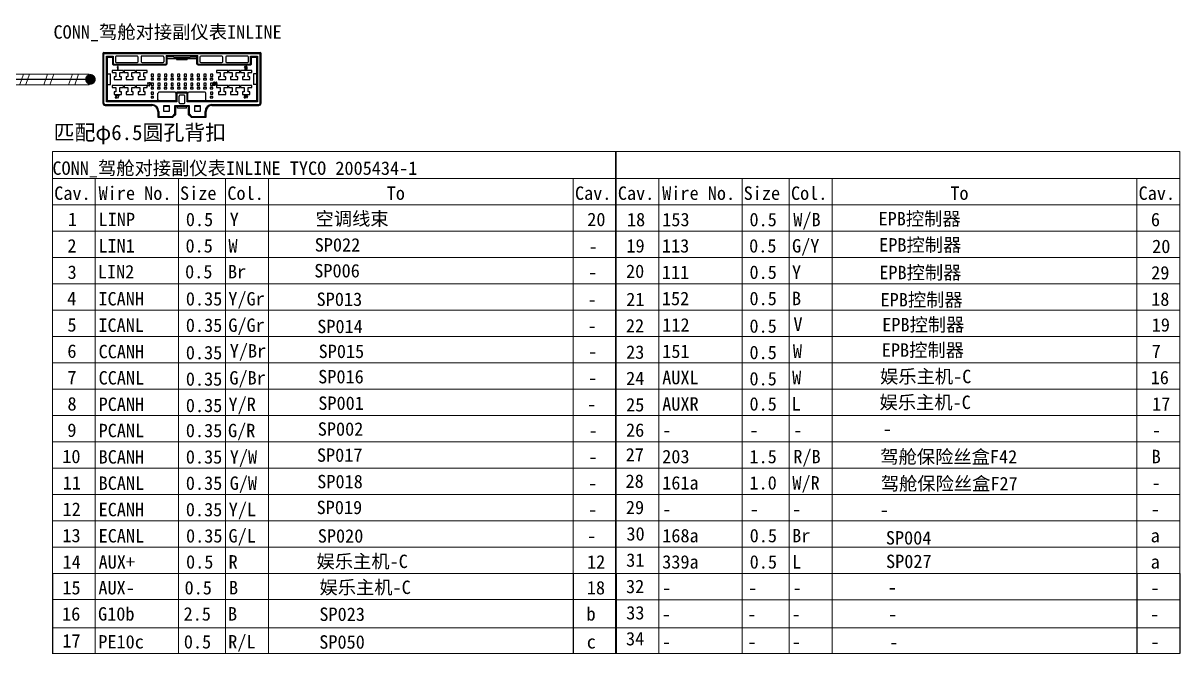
# Model space of a CAD drawing. Header units: millimetres. Extents: x 17 to 3784, y 12 to 1382.
# Drawn here: x 1475.7 to 1585, y 705.4 to 764.9 of the extents above; entities that cross this region are included whole.
import ezdxf

# ---------------------------------------------------------------- set-up
doc = ezdxf.new("R2010")
doc.units = ezdxf.units.MM
doc.styles.add('FangSong_GB2312_Style', font='simfang.ttf')

msp = doc.modelspace()

# ---------------------------------------------------------------- hatches: boundary and pattern name
h = msp.add_hatch(color=0)
edge = h.paths.add_edge_path(flags=0)
edge.add_arc((1482.1, 759.61), 0.507, 180, 540)

# ---------------------------------------------------------------- linework, layer by layer
at = {"color": 7, "linetype": 'Continuous'}
for p, q in [((1483.27, 762.05), (1483.27, 757.38)), ((1483.27, 762.05), (1498.22, 762.05)), ((1483.36, 757.38), (1483.36, 762.13)), ((1498.13, 762.13), (1483.36, 762.13)), ((1483.61, 757.5), (1483.61, 761.79)), ((1483.7, 761.71), (1483.61, 761.79)), ((1483.61, 761.79), (1484.26, 761.79)), ((1483.7, 757.58), (1483.7, 761.71)), ((1483.7, 761.71), (1484.18, 761.71)), ((1484.18, 761.71), (1484.26, 761.79)), ((1484.18, 761.71), (1484.18, 761.06)), ((1484.26, 761.79), (1484.26, 761.06)), ((1484.46, 761.71), (1484.46, 761.28)), ((1486.53, 761.79), (1484.54, 761.79)), ((1486.61, 761.28), (1486.61, 761.71)), ((1486.89, 761.79), (1486.89, 761.28)), ((1488.96, 761.79), (1486.89, 761.79)), ((1489.05, 761.28), (1489.05, 761.71)), ((1489.25, 761.88), (1489.25, 761.06)), ((1489.25, 761.88), (1489.33, 761.79)), ((1489.25, 761.88), (1492.24, 761.88)), ((1489.33, 761.79), (1489.33, 761.06)), ((1489.95, 761.74), (1489.33, 761.74)), ((1489.33, 761.59), (1492.16, 761.59)), ((1490.09, 761.59), (1489.95, 761.74)), ((1491.48, 761.68), (1490.01, 761.68)), ((1490.24, 761.59), (1490.24, 761.48)), ((1490.24, 761.48), (1491.25, 761.48)), ((1491.25, 761.59), (1491.25, 761.48)), ((1491.39, 761.59), (1491.54, 761.74)), ((1491.54, 761.74), (1492.16, 761.74)), ((1492.16, 761.79), (1492.24, 761.88)), ((1492.16, 761.06), (1492.16, 761.79)), ((1492.24, 761.06), (1492.24, 761.88)), ((1492.44, 761.71), (1492.44, 761.28)), ((1494.51, 761.79), (1492.52, 761.79)), ((1494.6, 761.28), (1494.6, 761.71)), ((1494.88, 761.71), (1494.88, 761.28)), ((1496.95, 761.79), (1494.96, 761.79)), ((1497.03, 761.28), (1497.03, 761.71)), ((1497.23, 761.79), (1497.88, 761.79)), ((1497.23, 761.06), (1497.23, 761.79)), ((1497.31, 761.71), (1497.23, 761.79)), ((1497.31, 761.71), (1497.79, 761.71)), ((1497.31, 761.06), (1497.31, 761.71)), ((1497.79, 761.71), (1497.88, 761.79)), ((1497.79, 761.71), (1497.79, 757.58)), ((1497.88, 761.79), (1497.88, 757.5)), ((1498.13, 757.38), (1498.13, 762.13)), ((1498.22, 757.38), (1498.22, 762.05)), ((1484.16, 760.44), (1484.16, 760.27)), ((1485.21, 760.44), (1484.16, 760.44)), ((1484.26, 760.97), (1484.18, 761.06)), ((1484.22, 761.02), (1484.26, 761.06)), ((1484.26, 761.06), (1489.25, 761.06)), ((1484.26, 760.97), (1489.25, 760.97)), ((1484.54, 761.2), (1486.53, 761.2)), ((1484.67, 760.83), (1484.64, 760.79)), ((1484.64, 760.79), (1484.64, 760.74)), ((1484.64, 760.74), (1484.67, 760.78)), ((1484.71, 760.83), (1484.67, 760.83)), ((1484.67, 760.78), (1484.67, 760.55)), ((1484.67, 760.55), (1484.71, 760.55)), ((1484.71, 760.55), (1484.71, 760.83)), ((1485.21, 760.27), (1485.21, 760.44)), ((1485.29, 760.44), (1485.29, 760.27)), ((1486.34, 760.44), (1485.29, 760.44)), ((1486.34, 760.27), (1486.34, 760.44)), ((1486.42, 760.44), (1486.42, 760.27)), ((1487.47, 760.44), (1486.42, 760.44)), ((1486.98, 761.2), (1488.96, 761.2)), ((1487.47, 760.27), (1487.47, 760.44)), ((1489.25, 760.97), (1489.33, 761.06)), ((1489.29, 761.02), (1489.25, 761.06)), ((1492.24, 760.97), (1492.16, 761.06)), ((1492.2, 761.02), (1492.24, 761.06)), ((1492.24, 761.06), (1497.23, 761.06)), ((1492.24, 760.97), (1497.23, 760.97)), ((1492.52, 761.2), (1494.51, 761.2)), ((1495.07, 760.44), (1494.02, 760.44)), ((1494.02, 760.44), (1494.02, 760.27)), ((1494.96, 761.2), (1496.95, 761.2)), ((1495.07, 760.27), (1495.07, 760.44)), ((1496.2, 760.44), (1495.15, 760.44)), ((1495.15, 760.44), (1495.15, 760.27)), ((1496.2, 760.27), (1496.2, 760.44)), ((1497.33, 760.44), (1496.28, 760.44)), ((1496.28, 760.44), (1496.28, 760.27)), ((1496.67, 760.83), (1496.65, 760.79)), ((1496.65, 760.79), (1496.65, 760.74)), ((1496.65, 760.74), (1496.67, 760.78)), ((1496.7, 760.83), (1496.67, 760.83)), ((1496.67, 760.78), (1496.67, 760.55)), ((1496.67, 760.55), (1496.7, 760.55)), ((1496.7, 760.55), (1496.7, 760.83)), ((1496.75, 760.78), (1496.74, 760.75)), ((1496.74, 760.75), (1496.74, 760.71)), ((1496.74, 760.71), (1496.74, 760.67)), ((1496.74, 760.67), (1496.74, 760.63)), ((1496.74, 760.63), (1496.75, 760.6)), ((1496.77, 760.81), (1496.75, 760.78)), ((1496.75, 760.6), (1496.77, 760.57)), ((1496.76, 760.71), (1496.77, 760.75)), ((1496.79, 760.72), (1496.76, 760.7)), ((1496.76, 760.7), (1496.76, 760.71)), ((1496.79, 760.83), (1496.77, 760.81)), ((1496.77, 760.77), (1496.78, 760.78)), ((1496.77, 760.75), (1496.77, 760.77)), ((1496.77, 760.67), (1496.78, 760.68)), ((1496.77, 760.65), (1496.77, 760.67)), ((1496.77, 760.63), (1496.77, 760.65)), ((1496.77, 760.62), (1496.77, 760.63)), ((1496.78, 760.6), (1496.77, 760.62)), ((1496.77, 760.57), (1496.79, 760.56)), ((1496.78, 760.78), (1496.8, 760.8)), ((1496.78, 760.68), (1496.8, 760.69)), ((1496.8, 760.59), (1496.78, 760.6)), ((1496.81, 760.83), (1496.79, 760.83)), ((1496.81, 760.73), (1496.79, 760.72)), ((1496.79, 760.56), (1496.81, 760.55)), ((1496.8, 760.8), (1496.81, 760.8)), ((1496.8, 760.69), (1496.81, 760.7)), ((1496.81, 760.58), (1496.8, 760.59)), ((1496.83, 760.83), (1496.81, 760.83)), ((1496.81, 760.8), (1496.84, 760.8)), ((1496.84, 760.73), (1496.81, 760.73)), ((1496.81, 760.7), (1496.84, 760.7)), ((1496.84, 760.58), (1496.81, 760.58)), ((1496.81, 760.55), (1496.84, 760.55)), ((1496.86, 760.83), (1496.83, 760.83)), ((1496.84, 760.8), (1496.85, 760.8)), ((1496.86, 760.72), (1496.84, 760.73)), ((1496.84, 760.7), (1496.86, 760.69)), ((1496.86, 760.59), (1496.84, 760.58)), ((1496.84, 760.55), (1496.86, 760.56)), ((1496.85, 760.8), (1496.87, 760.78)), ((1496.88, 760.81), (1496.86, 760.83)), ((1496.89, 760.71), (1496.86, 760.72)), ((1496.86, 760.69), (1496.87, 760.68)), ((1496.87, 760.6), (1496.86, 760.59)), ((1496.86, 760.56), (1496.89, 760.57)), ((1496.87, 760.78), (1496.88, 760.77)), ((1496.87, 760.68), (1496.88, 760.67)), ((1496.88, 760.62), (1496.87, 760.6)), ((1496.89, 760.78), (1496.88, 760.81)), ((1496.88, 760.77), (1496.9, 760.77)), ((1496.88, 760.67), (1496.89, 760.65)), ((1496.89, 760.63), (1496.88, 760.62)), ((1496.9, 760.77), (1496.89, 760.78)), ((1496.9, 760.69), (1496.89, 760.71)), ((1496.89, 760.65), (1496.89, 760.63)), ((1496.89, 760.57), (1496.9, 760.6)), ((1496.91, 760.66), (1496.9, 760.69)), ((1496.9, 760.6), (1496.91, 760.63)), ((1496.91, 760.63), (1496.91, 760.66)), ((1497.23, 760.97), (1497.31, 761.06)), ((1497.27, 761.02), (1497.23, 761.06)), ((1497.33, 760.27), (1497.33, 760.44)), ((1483.7, 760.13), (1483.98, 760.13)), ((1483.98, 759.14), (1483.98, 760.13)), ((1484.16, 760.27), (1484.49, 760.27)), ((1484.35, 759.85), (1484.35, 759.61)), ((1484.49, 759.85), (1484.35, 759.85)), ((1484.35, 759.61), (1485.02, 759.61)), ((1484.49, 760.27), (1484.49, 759.85)), ((1484.88, 759.85), (1484.88, 760.27)), ((1484.88, 760.27), (1485.21, 760.27)), ((1485.02, 759.85), (1484.88, 759.85)), ((1485.02, 759.61), (1485.02, 759.85)), ((1485.29, 760.27), (1485.62, 760.27)), ((1485.48, 759.85), (1485.48, 759.61)), ((1485.62, 759.85), (1485.48, 759.85)), ((1485.48, 759.61), (1486.15, 759.61)), ((1485.62, 760.27), (1485.62, 759.85)), ((1486.01, 759.85), (1486.01, 760.27)), ((1486.01, 760.27), (1486.34, 760.27)), ((1486.15, 759.85), (1486.01, 759.85)), ((1486.15, 759.61), (1486.15, 759.85)), ((1486.42, 760.27), (1486.75, 760.27)), ((1486.61, 759.85), (1486.61, 759.61)), ((1486.75, 759.85), (1486.61, 759.85)), ((1486.61, 759.61), (1487.28, 759.61)), ((1486.75, 760.27), (1486.75, 759.85)), ((1487.14, 759.85), (1487.14, 760.27)), ((1487.14, 760.27), (1487.47, 760.27)), ((1487.28, 759.85), (1487.14, 759.85)), ((1487.28, 759.61), (1487.28, 759.85)), ((1487.53, 759.3), (1487.5, 759.25)), ((1487.5, 759.25), (1487.5, 759.21)), ((1487.5, 759.21), (1487.53, 759.25)), ((1487.56, 759.3), (1487.53, 759.3)), ((1487.53, 759.25), (1487.53, 759.01)), ((1487.56, 759.01), (1487.56, 759.3)), ((1487.6, 759.3), (1487.6, 759.27)), ((1487.77, 759.3), (1487.6, 759.3)), ((1487.6, 759.27), (1487.74, 759.27)), ((1487.74, 759.27), (1487.65, 759.01)), ((1487.67, 759.01), (1487.77, 759.27)), ((1487.77, 759.27), (1487.77, 759.3)), ((1487.82, 759.7), (1487.82, 759.57)), ((1488.07, 759.7), (1487.82, 759.7)), ((1487.82, 759.57), (1488.07, 759.57)), ((1487.84, 760.1), (1487.84, 759.89)), ((1488.05, 760.1), (1487.84, 760.1)), ((1487.84, 759.89), (1488.05, 759.89)), ((1487.84, 759.26), (1487.84, 759.04)), ((1488.05, 759.26), (1487.84, 759.26)), ((1488.05, 759.89), (1488.05, 760.1)), ((1488.05, 759.04), (1488.05, 759.26)), ((1488.07, 759.57), (1488.07, 759.7)), ((1488.44, 759.7), (1488.44, 759.57)), ((1488.7, 759.7), (1488.44, 759.7)), ((1488.44, 759.57), (1488.7, 759.57)), ((1488.46, 760.1), (1488.46, 759.89)), ((1488.67, 760.1), (1488.46, 760.1)), ((1488.46, 759.89), (1488.67, 759.89)), ((1488.46, 759.26), (1488.46, 759.04)), ((1488.67, 759.26), (1488.46, 759.26)), ((1488.67, 759.89), (1488.67, 760.1)), ((1488.67, 759.04), (1488.67, 759.26)), ((1488.7, 759.57), (1488.7, 759.7)), ((1489.06, 759.7), (1489.06, 759.57)), ((1489.32, 759.7), (1489.06, 759.7)), ((1489.06, 759.57), (1489.32, 759.57)), ((1489.08, 760.1), (1489.08, 759.89)), ((1489.3, 760.1), (1489.08, 760.1)), ((1489.08, 759.89), (1489.3, 759.89)), ((1489.08, 759.26), (1489.08, 759.04)), ((1489.3, 759.26), (1489.08, 759.26)), ((1489.3, 759.89), (1489.3, 760.1)), ((1489.3, 759.04), (1489.3, 759.26)), ((1489.32, 759.57), (1489.32, 759.7)), ((1489.68, 759.7), (1489.68, 759.57)), ((1489.94, 759.7), (1489.68, 759.7)), ((1489.68, 759.57), (1489.94, 759.57)), ((1489.71, 760.1), (1489.71, 759.89)), ((1489.92, 760.1), (1489.71, 760.1)), ((1489.71, 759.89), (1489.92, 759.89)), ((1489.71, 759.26), (1489.71, 759.04)), ((1489.92, 759.26), (1489.71, 759.26)), ((1489.92, 759.89), (1489.92, 760.1)), ((1489.92, 759.04), (1489.92, 759.26)), ((1489.94, 759.57), (1489.94, 759.7)), ((1490.31, 759.7), (1490.31, 759.57)), ((1490.56, 759.7), (1490.31, 759.7)), ((1490.31, 759.57), (1490.56, 759.57)), ((1490.33, 760.1), (1490.33, 759.89)), ((1490.54, 760.1), (1490.33, 760.1)), ((1490.33, 759.89), (1490.54, 759.89)), ((1490.33, 759.26), (1490.33, 759.04)), ((1490.54, 759.26), (1490.33, 759.26)), ((1490.54, 759.89), (1490.54, 760.1)), ((1490.54, 759.04), (1490.54, 759.26)), ((1490.56, 759.57), (1490.56, 759.7)), ((1490.93, 759.7), (1490.93, 759.57)), ((1491.18, 759.7), (1490.93, 759.7)), ((1490.93, 759.57), (1491.18, 759.57)), ((1490.95, 760.1), (1490.95, 759.89)), ((1491.16, 760.1), (1490.95, 760.1)), ((1490.95, 759.89), (1491.16, 759.89)), ((1490.95, 759.26), (1490.95, 759.04)), ((1491.16, 759.26), (1490.95, 759.26)), ((1491.16, 759.89), (1491.16, 760.1)), ((1491.16, 759.04), (1491.16, 759.26)), ((1491.18, 759.57), (1491.18, 759.7)), ((1491.55, 759.7), (1491.55, 759.57)), ((1491.8, 759.7), (1491.55, 759.7)), ((1491.55, 759.57), (1491.8, 759.57)), ((1491.57, 760.1), (1491.57, 759.89)), ((1491.78, 760.1), (1491.57, 760.1)), ((1491.57, 759.89), (1491.78, 759.89)), ((1491.78, 759.26), (1491.57, 759.26)), ((1491.57, 759.26), (1491.57, 759.04)), ((1491.78, 759.89), (1491.78, 760.1)), ((1491.78, 759.04), (1491.78, 759.26)), ((1491.8, 759.57), (1491.8, 759.7)), ((1492.43, 759.7), (1492.17, 759.7)), ((1492.17, 759.7), (1492.17, 759.57)), ((1492.17, 759.57), (1492.43, 759.57)), ((1492.4, 760.1), (1492.19, 760.1)), ((1492.19, 760.1), (1492.19, 759.89)), ((1492.19, 759.89), (1492.4, 759.89)), ((1492.4, 759.26), (1492.19, 759.26)), ((1492.19, 759.26), (1492.19, 759.04)), ((1492.4, 759.89), (1492.4, 760.1)), ((1492.4, 759.04), (1492.4, 759.26)), ((1492.43, 759.57), (1492.43, 759.7)), ((1493.05, 759.7), (1492.79, 759.7)), ((1492.79, 759.7), (1492.79, 759.57)), ((1492.79, 759.57), (1493.05, 759.57)), ((1493.03, 760.1), (1492.81, 760.1)), ((1492.81, 760.1), (1492.81, 759.89)), ((1492.81, 759.89), (1493.03, 759.89)), ((1493.03, 759.26), (1492.81, 759.26)), ((1492.81, 759.26), (1492.81, 759.04)), ((1493.03, 759.89), (1493.03, 760.1)), ((1493.03, 759.04), (1493.03, 759.26)), ((1493.05, 759.57), (1493.05, 759.7)), ((1493.67, 759.7), (1493.41, 759.7)), ((1493.41, 759.7), (1493.41, 759.57)), ((1493.41, 759.57), (1493.67, 759.57)), ((1493.65, 760.1), (1493.44, 760.1)), ((1493.44, 760.1), (1493.44, 759.89)), ((1493.44, 759.89), (1493.65, 759.89)), ((1493.65, 759.26), (1493.44, 759.26)), ((1493.44, 759.26), (1493.44, 759.04)), ((1493.65, 759.89), (1493.65, 760.1)), ((1493.65, 759.04), (1493.65, 759.26)), ((1493.67, 759.57), (1493.67, 759.7)), ((1493.72, 759.33), (1493.7, 759.3)), ((1493.7, 759.3), (1493.7, 759.28)), ((1493.7, 759.28), (1493.72, 759.28)), ((1493.74, 759.34), (1493.72, 759.33)), ((1493.72, 759.28), (1493.73, 759.3)), ((1493.73, 759.3), (1493.74, 759.31)), ((1493.77, 759.34), (1493.74, 759.34)), ((1493.74, 759.31), (1493.77, 759.31)), ((1493.79, 759.34), (1493.77, 759.34)), ((1493.77, 759.31), (1493.79, 759.31)), ((1493.82, 759.34), (1493.79, 759.34)), ((1493.79, 759.31), (1493.81, 759.31)), ((1493.81, 759.31), (1493.82, 759.3)), ((1493.84, 759.33), (1493.82, 759.34)), ((1493.82, 759.3), (1493.83, 759.28)), ((1493.83, 759.27), (1493.82, 759.24)), ((1493.83, 759.28), (1493.83, 759.27)), ((1493.86, 759.3), (1493.84, 759.33)), ((1493.86, 759.28), (1493.86, 759.3)), ((1493.86, 759.27), (1493.86, 759.28)), ((1493.86, 759.24), (1493.86, 759.27)), ((1493.91, 759.3), (1493.9, 759.27)), ((1493.9, 759.27), (1493.9, 759.22)), ((1493.93, 759.32), (1493.91, 759.3)), ((1493.92, 759.22), (1493.93, 759.26)), ((1493.95, 759.34), (1493.93, 759.32)), ((1493.93, 759.28), (1493.94, 759.3)), ((1493.93, 759.26), (1493.93, 759.28)), ((1493.94, 759.3), (1493.96, 759.31)), ((1493.97, 759.34), (1493.95, 759.34)), ((1493.96, 759.31), (1493.97, 759.31)), ((1493.99, 759.34), (1493.97, 759.34)), ((1493.97, 759.31), (1494, 759.31)), ((1494.02, 759.34), (1493.99, 759.34)), ((1494, 759.31), (1494.01, 759.31)), ((1494.01, 759.31), (1494.03, 759.3)), ((1494.02, 760.27), (1494.35, 760.27)), ((1494.04, 759.32), (1494.02, 759.34)), ((1494.03, 759.3), (1494.04, 759.28)), ((1494.05, 759.3), (1494.04, 759.32)), ((1494.04, 759.28), (1494.06, 759.28)), ((1494.06, 759.28), (1494.05, 759.3)), ((1494.35, 759.85), (1494.21, 759.85)), ((1494.21, 759.85), (1494.21, 759.61)), ((1494.21, 759.61), (1494.88, 759.61)), ((1494.35, 760.27), (1494.35, 759.85)), ((1494.74, 760.27), (1495.07, 760.27)), ((1494.74, 759.85), (1494.74, 760.27)), ((1494.88, 759.85), (1494.74, 759.85)), ((1494.88, 759.61), (1494.88, 759.85)), ((1495.15, 760.27), (1495.48, 760.27)), ((1495.48, 759.85), (1495.34, 759.85)), ((1495.34, 759.85), (1495.34, 759.61)), ((1495.34, 759.61), (1496.01, 759.61)), ((1495.48, 760.27), (1495.48, 759.85)), ((1495.87, 760.27), (1496.2, 760.27)), ((1495.87, 759.85), (1495.87, 760.27)), ((1496.01, 759.85), (1495.87, 759.85)), ((1496.01, 759.61), (1496.01, 759.85)), ((1496.28, 760.27), (1496.61, 760.27)), ((1496.61, 759.85), (1496.47, 759.85)), ((1496.47, 759.85), (1496.47, 759.61)), ((1496.47, 759.61), (1497.14, 759.61)), ((1496.61, 760.27), (1496.61, 759.85)), ((1497, 760.27), (1497.33, 760.27)), ((1497, 759.85), (1497, 760.27)), ((1497.14, 759.85), (1497, 759.85)), ((1497.14, 759.61), (1497.14, 759.85)), ((1497.79, 760.13), (1497.51, 760.13)), ((1497.51, 760.13), (1497.51, 759.14)), ((1483.7, 759.14), (1483.98, 759.14)), ((1484.16, 759.02), (1484.16, 758.85)), ((1485.21, 759.02), (1484.16, 759.02)), ((1484.16, 758.85), (1484.49, 758.85)), ((1484.35, 758.44), (1484.35, 758.19)), ((1484.49, 758.44), (1484.35, 758.44)), ((1484.35, 758.19), (1485.02, 758.19)), ((1484.49, 758.85), (1484.49, 758.44)), ((1484.88, 758.44), (1484.88, 758.85)), ((1484.88, 758.85), (1485.21, 758.85)), ((1485.02, 758.44), (1484.88, 758.44)), ((1485.02, 758.19), (1485.02, 758.44)), ((1485.21, 758.85), (1485.21, 759.02)), ((1485.29, 759.02), (1485.29, 758.85)), ((1486.34, 759.02), (1485.29, 759.02)), ((1485.29, 758.85), (1485.62, 758.85)), ((1485.48, 758.44), (1485.48, 758.19)), ((1485.62, 758.44), (1485.48, 758.44)), ((1485.48, 758.19), (1486.15, 758.19)), ((1485.62, 758.85), (1485.62, 758.44)), ((1486.01, 758.44), (1486.01, 758.85)), ((1486.01, 758.85), (1486.34, 758.85)), ((1486.15, 758.44), (1486.01, 758.44)), ((1486.15, 758.19), (1486.15, 758.44)), ((1486.34, 758.85), (1486.34, 759.02)), ((1486.42, 759.02), (1486.42, 758.85)), ((1487.47, 759.02), (1486.42, 759.02)), ((1486.42, 758.85), (1486.75, 758.85)), ((1486.61, 758.44), (1486.61, 758.19)), ((1486.75, 758.44), (1486.61, 758.44)), ((1486.61, 758.19), (1487.28, 758.19)), ((1486.75, 758.85), (1486.75, 758.44)), ((1487.14, 758.44), (1487.14, 758.85)), ((1487.14, 758.85), (1487.47, 758.85)), ((1487.28, 758.44), (1487.14, 758.44)), ((1487.28, 758.19), (1487.28, 758.44)), ((1487.47, 758.85), (1487.47, 759.02)), ((1487.53, 759.01), (1487.56, 759.01)), ((1487.65, 759.01), (1487.67, 759.01)), ((1487.82, 758.85), (1487.82, 758.73)), ((1488.07, 758.85), (1487.82, 758.85)), ((1487.82, 758.73), (1488.07, 758.73)), ((1487.84, 759.04), (1488.05, 759.04)), ((1487.84, 758.41), (1487.84, 758.2)), ((1488.05, 758.41), (1487.84, 758.41)), ((1487.84, 758.2), (1488.05, 758.2)), ((1488.05, 758.2), (1488.05, 758.41)), ((1488.07, 758.73), (1488.07, 758.85)), ((1488.44, 758.85), (1488.44, 758.73)), ((1488.7, 758.85), (1488.44, 758.85)), ((1488.44, 758.73), (1488.7, 758.73)), ((1488.46, 759.04), (1488.67, 759.04)), ((1488.48, 757.67), (1488.48, 758.32)), ((1490.09, 758.4), (1488.57, 758.4)), ((1488.7, 758.73), (1488.7, 758.85)), ((1489.06, 758.85), (1489.06, 758.73)), ((1489.32, 758.85), (1489.06, 758.85)), ((1489.06, 758.73), (1489.32, 758.73)), ((1489.08, 759.04), (1489.3, 759.04)), ((1489.32, 758.73), (1489.32, 758.85)), ((1489.68, 758.85), (1489.68, 758.73)), ((1489.94, 758.85), (1489.68, 758.85)), ((1489.68, 758.73), (1489.94, 758.73)), ((1489.71, 759.04), (1489.92, 759.04)), ((1489.94, 758.73), (1489.94, 758.85)), ((1490.18, 758.32), (1490.26, 758.4)), ((1490.18, 758.32), (1490.18, 757.58)), ((1490.22, 758.36), (1490.26, 758.32)), ((1491.22, 758.4), (1490.26, 758.4)), ((1490.26, 758.32), (1490.26, 757.5)), ((1491.22, 758.32), (1490.26, 758.32)), ((1490.31, 758.85), (1490.31, 758.73)), ((1490.56, 758.85), (1490.31, 758.85)), ((1490.31, 758.73), (1490.56, 758.73)), ((1490.33, 759.04), (1490.54, 759.04)), ((1490.56, 758.73), (1490.56, 758.85)), ((1491.18, 758.85), (1490.93, 758.85)), ((1490.93, 758.85), (1490.93, 758.73)), ((1490.93, 758.73), (1491.18, 758.73)), ((1490.95, 759.04), (1491.16, 759.04)), ((1491.18, 758.73), (1491.18, 758.85)), ((1491.31, 758.32), (1491.22, 758.4)), ((1491.27, 758.36), (1491.22, 758.32)), ((1491.22, 757.5), (1491.22, 758.32)), ((1491.31, 757.58), (1491.31, 758.32)), ((1492.92, 758.4), (1491.39, 758.4)), ((1491.8, 758.85), (1491.55, 758.85)), ((1491.55, 758.85), (1491.55, 758.73)), ((1491.55, 758.73), (1491.8, 758.73)), ((1491.57, 759.04), (1491.78, 759.04)), ((1491.8, 758.73), (1491.8, 758.85)), ((1492.43, 758.85), (1492.17, 758.85)), ((1492.17, 758.85), (1492.17, 758.73)), ((1492.17, 758.73), (1492.43, 758.73)), ((1492.19, 759.04), (1492.4, 759.04)), ((1492.43, 758.73), (1492.43, 758.85)), ((1493.05, 758.85), (1492.79, 758.85)), ((1492.79, 758.85), (1492.79, 758.73)), ((1492.79, 758.73), (1493.05, 758.73)), ((1492.81, 759.04), (1493.03, 759.04)), ((1493, 757.67), (1493, 758.32)), ((1493.05, 758.73), (1493.05, 758.85)), ((1493.67, 758.85), (1493.41, 758.85)), ((1493.41, 758.85), (1493.41, 758.73)), ((1493.41, 758.73), (1493.67, 758.73)), ((1493.44, 759.04), (1493.65, 759.04)), ((1493.65, 758.41), (1493.44, 758.41)), ((1493.44, 758.41), (1493.44, 758.2)), ((1493.44, 758.2), (1493.65, 758.2)), ((1493.65, 758.2), (1493.65, 758.41)), ((1493.67, 758.73), (1493.67, 758.85)), ((1493.82, 759.24), (1493.69, 759.09)), ((1493.69, 759.09), (1493.69, 759.06)), ((1493.69, 759.06), (1493.86, 759.06)), ((1493.73, 759.09), (1493.85, 759.22)), ((1493.86, 759.09), (1493.73, 759.09)), ((1493.85, 759.22), (1493.86, 759.24)), ((1493.86, 759.06), (1493.86, 759.09)), ((1493.9, 759.22), (1493.9, 759.18)), ((1493.9, 759.18), (1493.9, 759.14)), ((1493.9, 759.14), (1493.91, 759.11)), ((1493.91, 759.11), (1493.93, 759.08)), ((1493.95, 759.24), (1493.92, 759.21)), ((1493.92, 759.21), (1493.92, 759.22)), ((1493.93, 759.18), (1493.94, 759.19)), ((1493.93, 759.16), (1493.93, 759.18)), ((1493.93, 759.14), (1493.93, 759.16)), ((1493.93, 759.13), (1493.93, 759.14)), ((1493.94, 759.11), (1493.93, 759.13)), ((1493.93, 759.08), (1493.95, 759.07)), ((1493.94, 759.19), (1493.96, 759.2)), ((1493.96, 759.1), (1493.94, 759.11)), ((1493.97, 759.24), (1493.95, 759.24)), ((1493.95, 759.07), (1493.97, 759.06)), ((1493.96, 759.2), (1493.97, 759.21)), ((1493.97, 759.09), (1493.96, 759.1)), ((1494, 759.24), (1493.97, 759.24)), ((1493.97, 759.21), (1494, 759.21)), ((1494, 759.09), (1493.97, 759.09)), ((1493.97, 759.06), (1494, 759.06)), ((1494.02, 759.24), (1494, 759.24)), ((1494, 759.21), (1494.02, 759.2)), ((1494.02, 759.1), (1494, 759.09)), ((1494, 759.06), (1494.02, 759.07)), ((1494.05, 759.22), (1494.02, 759.24)), ((1494.02, 759.2), (1494.03, 759.19)), ((1494.03, 759.11), (1494.02, 759.1)), ((1494.02, 759.07), (1494.05, 759.08)), ((1495.07, 759.02), (1494.02, 759.02)), ((1494.02, 759.02), (1494.02, 758.85)), ((1494.02, 758.85), (1494.35, 758.85)), ((1494.03, 759.19), (1494.04, 759.18)), ((1494.04, 759.13), (1494.03, 759.11)), ((1494.04, 759.18), (1494.05, 759.16)), ((1494.05, 759.14), (1494.04, 759.13)), ((1494.06, 759.2), (1494.05, 759.22)), ((1494.05, 759.16), (1494.05, 759.14)), ((1494.05, 759.08), (1494.06, 759.11)), ((1494.07, 759.17), (1494.06, 759.2)), ((1494.06, 759.11), (1494.07, 759.14)), ((1494.07, 759.14), (1494.07, 759.17)), ((1494.35, 758.44), (1494.21, 758.44)), ((1494.21, 758.44), (1494.21, 758.19)), ((1494.21, 758.19), (1494.88, 758.19)), ((1494.35, 758.85), (1494.35, 758.44)), ((1494.74, 758.85), (1495.07, 758.85)), ((1494.74, 758.44), (1494.74, 758.85)), ((1494.88, 758.44), (1494.74, 758.44)), ((1494.88, 758.19), (1494.88, 758.44)), ((1495.07, 758.85), (1495.07, 759.02)), ((1496.2, 759.02), (1495.15, 759.02)), ((1495.15, 759.02), (1495.15, 758.85)), ((1495.15, 758.85), (1495.48, 758.85)), ((1495.48, 758.44), (1495.34, 758.44)), ((1495.34, 758.44), (1495.34, 758.19)), ((1495.34, 758.19), (1496.01, 758.19)), ((1495.48, 758.85), (1495.48, 758.44)), ((1495.87, 758.85), (1496.2, 758.85)), ((1495.87, 758.44), (1495.87, 758.85)), ((1496.01, 758.44), (1495.87, 758.44)), ((1496.01, 758.19), (1496.01, 758.44)), ((1496.2, 758.85), (1496.2, 759.02)), ((1497.33, 759.02), (1496.28, 759.02)), ((1496.28, 759.02), (1496.28, 758.85)), ((1496.28, 758.85), (1496.61, 758.85)), ((1496.61, 758.44), (1496.47, 758.44)), ((1496.47, 758.44), (1496.47, 758.19)), ((1496.47, 758.19), (1497.14, 758.19)), ((1496.61, 758.85), (1496.61, 758.44)), ((1497, 758.85), (1497.33, 758.85)), ((1497, 758.44), (1497, 758.85)), ((1497.14, 758.44), (1497, 758.44)), ((1497.14, 758.19), (1497.14, 758.44)), ((1497.33, 758.85), (1497.33, 759.02)), ((1497.79, 759.14), (1497.51, 759.14)), ((1483.36, 757.38), (1483.27, 757.38)), ((1483.5, 757.24), (1483.5, 757.16)), ((1483.5, 757.24), (1487.91, 757.24)), ((1483.5, 757.16), (1487.91, 757.16)), ((1483.7, 757.58), (1483.61, 757.5)), ((1490.26, 757.5), (1483.61, 757.5)), ((1490.18, 757.58), (1483.7, 757.58)), ((1484.46, 758.11), (1484.45, 758.08)), ((1484.45, 758.08), (1484.48, 758.08)), ((1484.58, 758.05), (1484.45, 757.9)), ((1484.45, 757.9), (1484.45, 757.87)), ((1484.45, 757.87), (1484.62, 757.87)), ((1484.48, 758.13), (1484.46, 758.11)), ((1484.49, 758.14), (1484.48, 758.13)), ((1484.48, 758.1), (1484.5, 758.11)), ((1484.48, 758.08), (1484.48, 758.1)), ((1484.48, 757.9), (1484.6, 758.03)), ((1484.62, 757.9), (1484.48, 757.9)), ((1484.53, 758.15), (1484.49, 758.14)), ((1484.5, 758.11), (1484.52, 758.12)), ((1484.52, 758.12), (1484.54, 758.12)), ((1484.55, 758.15), (1484.53, 758.15)), ((1484.54, 758.12), (1484.56, 758.11)), ((1484.57, 758.14), (1484.55, 758.15)), ((1484.56, 758.11), (1484.58, 758.1)), ((1484.59, 758.13), (1484.57, 758.14)), ((1484.58, 758.1), (1484.59, 758.08)), ((1484.59, 758.07), (1484.58, 758.05)), ((1484.61, 758.11), (1484.59, 758.13)), ((1484.59, 758.08), (1484.59, 758.07)), ((1484.6, 758.03), (1484.61, 758.05)), ((1484.62, 758.08), (1484.61, 758.11)), ((1484.61, 758.05), (1484.62, 758.07)), ((1484.62, 758.07), (1484.62, 758.08)), ((1484.62, 757.87), (1484.62, 757.9)), ((1484.65, 758.15), (1484.65, 758.12)), ((1484.82, 758.15), (1484.65, 758.15)), ((1484.65, 758.12), (1484.8, 758.12)), ((1484.8, 758.12), (1484.7, 757.87)), ((1484.7, 757.87), (1484.73, 757.87)), ((1484.73, 757.87), (1484.82, 758.12)), ((1484.82, 758.12), (1484.82, 758.15)), ((1487.82, 758.01), (1487.82, 757.88)), ((1488.07, 758.01), (1487.82, 758.01)), ((1487.82, 757.88), (1488.07, 757.88)), ((1487.91, 757.24), (1487.91, 757.16)), ((1488.07, 757.88), (1488.07, 758.01)), ((1489.04, 756.59), (1489.04, 757.16)), ((1489.04, 757.16), (1489.54, 757.16)), ((1489.54, 757.16), (1489.54, 756.59)), ((1490.08, 757.16), (1491.41, 757.16)), ((1490.08, 756.35), (1490.08, 757.16)), ((1490.17, 756.31), (1490.17, 757.16)), ((1490.18, 757.58), (1490.26, 757.5)), ((1490.46, 758.03), (1490.46, 757.43)), ((1490.94, 758.12), (1490.55, 758.12)), ((1490.55, 757.34), (1490.94, 757.34)), ((1491.03, 757.43), (1491.03, 758.03)), ((1491.31, 757.58), (1491.22, 757.5)), ((1497.88, 757.5), (1491.22, 757.5)), ((1497.79, 757.58), (1491.31, 757.58)), ((1491.32, 757.16), (1491.32, 756.31)), ((1491.41, 757.16), (1491.41, 756.35)), ((1491.95, 757.16), (1492.45, 757.16)), ((1491.95, 756.59), (1491.95, 757.16)), ((1492.45, 757.16), (1492.45, 756.59)), ((1493.67, 758.01), (1493.41, 758.01)), ((1493.41, 758.01), (1493.41, 757.88)), ((1493.41, 757.88), (1493.67, 757.88)), ((1493.58, 757.24), (1497.99, 757.24)), ((1493.58, 757.24), (1493.58, 757.16)), ((1493.58, 757.16), (1497.99, 757.16)), ((1493.67, 757.88), (1493.67, 758.01)), ((1496.62, 757.93), (1496.6, 757.93)), ((1496.6, 757.93), (1496.61, 757.91)), ((1496.63, 758.13), (1496.61, 758.11)), ((1496.61, 758.11), (1496.61, 758.08)), ((1496.61, 758.08), (1496.63, 758.08)), ((1496.61, 757.91), (1496.62, 757.9)), ((1496.63, 757.92), (1496.62, 757.93)), ((1496.62, 757.9), (1496.63, 757.88)), ((1496.65, 758.14), (1496.63, 758.13)), ((1496.63, 758.08), (1496.64, 758.1)), ((1496.64, 757.91), (1496.63, 757.92)), ((1496.63, 757.88), (1496.65, 757.87)), ((1496.64, 758.1), (1496.65, 758.11)), ((1496.65, 757.9), (1496.64, 757.91)), ((1496.67, 758.15), (1496.65, 758.14)), ((1496.65, 758.11), (1496.67, 758.12)), ((1496.67, 757.9), (1496.65, 757.9)), ((1496.65, 757.87), (1496.66, 757.87)), ((1496.66, 757.87), (1496.69, 757.87)), ((1496.68, 758.15), (1496.67, 758.15)), ((1496.67, 758.12), (1496.69, 758.12)), ((1496.69, 758.02), (1496.67, 758.02)), ((1496.67, 758.02), (1496.67, 758)), ((1496.67, 758), (1496.69, 758)), ((1496.69, 757.9), (1496.67, 757.9)), ((1496.71, 758.14), (1496.68, 758.15)), ((1496.69, 758.12), (1496.71, 758.11)), ((1496.71, 758.03), (1496.69, 758.02)), ((1496.69, 758), (1496.71, 757.99)), ((1496.71, 757.9), (1496.69, 757.9)), ((1496.69, 757.87), (1496.71, 757.87)), ((1496.73, 758.13), (1496.71, 758.14)), ((1496.71, 758.11), (1496.72, 758.1)), ((1496.72, 758.05), (1496.71, 758.03)), ((1496.71, 757.99), (1496.72, 757.98)), ((1496.72, 757.91), (1496.71, 757.9)), ((1496.71, 757.87), (1496.73, 757.88)), ((1496.72, 758.1), (1496.73, 758.08)), ((1496.73, 758.07), (1496.72, 758.05)), ((1496.72, 758.01), (1496.74, 758.03)), ((1496.74, 758), (1496.72, 758.01)), ((1496.72, 757.98), (1496.73, 757.96)), ((1496.73, 757.92), (1496.72, 757.91)), ((1496.74, 758.11), (1496.73, 758.13)), ((1496.73, 758.08), (1496.73, 758.07)), ((1496.73, 757.96), (1496.73, 757.93)), ((1496.73, 757.93), (1496.73, 757.92)), ((1496.73, 757.88), (1496.74, 757.9)), ((1496.75, 758.08), (1496.74, 758.11)), ((1496.74, 758.05), (1496.75, 758.07)), ((1496.74, 758.03), (1496.74, 758.05)), ((1496.75, 757.98), (1496.74, 758)), ((1496.74, 757.9), (1496.75, 757.91)), ((1496.75, 758.07), (1496.75, 758.08)), ((1496.75, 757.96), (1496.75, 757.98)), ((1496.75, 757.93), (1496.75, 757.96)), ((1496.75, 757.91), (1496.75, 757.93)), ((1496.88, 758.15), (1496.79, 757.99)), ((1496.79, 757.99), (1496.79, 757.95)), ((1496.79, 757.95), (1496.88, 757.95)), ((1496.81, 757.99), (1496.88, 758.1)), ((1496.88, 757.99), (1496.81, 757.99)), ((1496.91, 758.15), (1496.88, 758.15)), ((1496.88, 758.1), (1496.88, 757.99)), ((1496.88, 757.95), (1496.88, 757.87)), ((1496.88, 757.87), (1496.91, 757.87)), ((1496.91, 757.99), (1496.91, 758.15)), ((1496.95, 757.99), (1496.91, 757.99)), ((1496.91, 757.95), (1496.95, 757.95)), ((1496.91, 757.87), (1496.91, 757.95)), ((1496.95, 757.95), (1496.95, 757.99)), ((1497.79, 757.58), (1497.88, 757.5)), ((1497.99, 757.24), (1497.99, 757.16)), ((1498.13, 757.38), (1498.22, 757.38)), ((1488.47, 756.59), (1488.47, 756.03)), ((1488.55, 756.59), (1488.47, 756.59)), ((1488.47, 756.03), (1488.55, 756.11)), ((1488.47, 756.03), (1489.88, 756.03)), ((1488.55, 756.59), (1488.55, 756.11)), ((1488.55, 756.11), (1489.85, 756.11)), ((1489.54, 757.06), (1489.04, 757.06)), ((1489.54, 756.59), (1489.04, 756.59)), ((1489.85, 756.11), (1490.08, 756.35)), ((1489.88, 756.03), (1489.85, 756.11)), ((1489.88, 756.03), (1490.17, 756.31)), ((1490.17, 756.31), (1490.08, 756.35)), ((1491.32, 757.06), (1490.17, 757.06)), ((1490.32, 756.9), (1490.32, 757.06)), ((1491.17, 756.9), (1490.32, 756.9)), ((1491.17, 756.9), (1491.17, 757.06)), ((1491.32, 756.31), (1491.41, 756.35)), ((1491.32, 756.31), (1491.61, 756.03)), ((1491.41, 756.35), (1491.64, 756.11)), ((1491.61, 756.03), (1491.64, 756.11)), ((1491.61, 756.03), (1493.02, 756.03)), ((1491.64, 756.11), (1492.93, 756.11)), ((1492.45, 757.06), (1491.95, 757.06)), ((1492.45, 756.59), (1491.95, 756.59)), ((1492.93, 756.59), (1493.02, 756.59)), ((1492.93, 756.11), (1492.93, 756.59)), ((1493.02, 756.03), (1492.93, 756.11)), ((1493.02, 756.03), (1493.02, 756.59))]:
    msp.add_line(p, q, dxfattribs=at)
for p, q in [((1481.98, 759.11), (1481.98, 760.08)), ((1478.51, 712.95), (1478.51, 705.39)), ((1527.7, 712.99), (1527.7, 705.41)), ((1531.74, 712.94), (1531.74, 705.41)), ((1531.75, 712.98), (1531.75, 705.41)), ((1580.93, 712.98), (1580.93, 705.41)), ((1584.97, 712.98), (1584.97, 705.41))]:
    msp.add_line(p, q)
at = {"color": 7, "linetype": 'Continuous', "lineweight": 13}
for points in [[(1481.69, 759.6), (1464.36, 759.6)], [(1478.51, 752.81), (1531.75, 752.81)], [(1478.51, 752.81), (1478.51, 712.98)], [(1531.69, 752.79), (1531.69, 705.41)], [(1531.74, 752.81), (1584.97, 752.81)], [(1531.74, 752.8), (1531.74, 712.98)], [(1584.97, 752.81), (1584.97, 712.98)], [(1478.51, 750.26), (1531.75, 750.26)], [(1482.56, 750.26), (1482.56, 705.41)], [(1490.41, 750.26), (1490.41, 705.41)], [(1494.86, 750.26), (1494.86, 705.41)], [(1498.91, 750.26), (1498.91, 705.41)], [(1527.69, 750.26), (1527.69, 712.98)], [(1531.74, 750.26), (1584.97, 750.26)], [(1535.79, 750.26), (1535.79, 705.41)], [(1543.64, 750.26), (1543.64, 705.41)], [(1548.09, 750.26), (1548.09, 705.41)], [(1552.14, 750.26), (1552.14, 705.41)], [(1580.92, 750.26), (1580.92, 712.98)], [(1478.51, 747.78), (1531.75, 747.78)], [(1531.74, 747.77), (1584.97, 747.77)], [(1478.51, 745.29), (1531.75, 745.29)], [(1531.74, 745.29), (1584.97, 745.29)], [(1478.51, 742.81), (1531.75, 742.81)], [(1531.74, 742.8), (1584.97, 742.8)], [(1478.51, 740.32), (1531.75, 740.32)], [(1531.74, 740.32), (1584.97, 740.32)], [(1478.51, 737.84), (1531.75, 737.84)], [(1531.74, 737.83), (1584.97, 737.83)], [(1478.51, 735.35), (1531.75, 735.35)], [(1531.74, 735.35), (1584.97, 735.35)], [(1478.51, 732.86), (1531.75, 732.86)], [(1531.74, 732.86), (1584.97, 732.86)], [(1478.51, 730.38), (1531.75, 730.38)], [(1531.74, 730.37), (1584.97, 730.37)], [(1478.51, 727.89), (1531.75, 727.89)], [(1531.74, 727.89), (1584.97, 727.89)], [(1478.51, 725.41), (1531.75, 725.41)], [(1531.74, 725.4), (1584.97, 725.4)], [(1478.51, 722.92), (1531.75, 722.92)], [(1531.74, 722.92), (1584.97, 722.92)], [(1478.51, 720.44), (1531.75, 720.44)], [(1531.74, 720.43), (1584.97, 720.43)], [(1478.51, 717.95), (1531.75, 717.95)], [(1531.74, 717.95), (1584.97, 717.95)], [(1478.51, 715.47), (1531.75, 715.47)], [(1531.74, 715.46), (1584.97, 715.46)], [(1478.51, 712.98), (1531.75, 712.98)], [(1531.74, 712.98), (1584.97, 712.98)], [(1478.52, 710.51), (1531.75, 710.51)], [(1531.74, 710.5), (1584.98, 710.5)], [(1478.52, 707.85), (1531.75, 707.85)], [(1531.74, 707.85), (1584.98, 707.85)], [(1478.52, 705.41), (1531.76, 705.41)], [(1531.75, 705.41), (1584.99, 705.41)]]:
    msp.add_lwpolyline(points, dxfattribs=at)
at = {"color": 7, "linetype": 'Continuous', "lineweight": 25}
msp.add_lwpolyline([(1481.98, 759.6), (1464.36, 759.6)], dxfattribs=at)
at = {"color": 7, "linetype": 'Continuous', "lineweight": 0}
for points in [[(1474.63, 760.09), (1476.98, 760.09)], [(1475.42, 759.13), (1475.77, 760.11)], [(1476.01, 759.13), (1476.36, 760.11)], [(1476.98, 760.09), (1479.34, 760.09)], [(1477.69, 759.11), (1478.04, 760.09)], [(1478.28, 759.11), (1478.63, 760.09)], [(1479.34, 760.09), (1481.98, 760.09)], [(1480.04, 759.11), (1480.39, 760.09)], [(1480.63, 759.11), (1480.98, 760.09)], [(1476.98, 759.11), (1474.63, 759.11)], [(1479.34, 759.11), (1476.98, 759.11)], [(1481.98, 759.11), (1479.34, 759.11)]]:
    msp.add_lwpolyline(points, dxfattribs=at)
at = {"color": 7, "linetype": 'Continuous'}
for centre, radius, start, end in [((1483.36, 762.05), 0.0848, 90, 180), ((1484.54, 761.71), 0.0848, 90, 180), ((1486.53, 761.71), 0.0848, 0, 90), ((1488.96, 761.71), 0.0848, 0, 90), ((1492.52, 761.71), 0.0848, 90, 180), ((1494.51, 761.71), 0.0848, 0, 90), ((1494.96, 761.71), 0.0848, 90, 180), ((1496.95, 761.71), 0.0848, 0, 90), ((1498.13, 762.05), 0.0848, 0, 90), ((1484.54, 761.28), 0.0848, 180, 270), ((1486.53, 761.28), 0.0848, 270, 0), ((1486.98, 761.28), 0.0848, 180, 270), ((1488.96, 761.28), 0.0848, 270, 0), ((1492.52, 761.28), 0.0848, 180, 270), ((1494.51, 761.28), 0.0848, 270, 0), ((1494.96, 761.28), 0.0848, 180, 270), ((1496.95, 761.28), 0.0848, 270, 0), ((1488.57, 758.32), 0.0848, 90, 180), ((1490.09, 758.32), 0.0848, 0, 90), ((1491.39, 758.32), 0.0848, 90, 180), ((1492.92, 758.32), 0.0848, 0, 90), ((1483.5, 757.38), 0.226, 180, 270), ((1483.5, 757.38), 0.141, 180, 270), ((1487.91, 756.59), 0.65, 0, 90), ((1487.91, 756.59), 0.565, 0, 90), ((1488.57, 757.67), 0.0848, 180, 270), ((1490.55, 758.03), 0.0848, 90, 180), ((1490.55, 757.43), 0.0848, 180, 270), ((1490.94, 758.03), 0.0848, 0, 90), ((1490.94, 757.43), 0.0848, 270, 0), ((1492.92, 757.67), 0.0848, 270, 0), ((1493.58, 756.59), 0.65, 90, 180), ((1493.58, 756.59), 0.565, 90, 180), ((1497.99, 757.38), 0.226, 270, 0.0013), ((1497.99, 757.38), 0.141, 270, 0)]:
    msp.add_arc(centre, radius, start, end, dxfattribs=at)

# ---------------------------------------------------------------- texts
at = {"color": 0, "linetype": 'Continuous', "style": 'FangSong_GB2312_Style'}
msp.add_text('CONN_驾舱对接副仪表INLINE', height=1.2655, dxfattribs=at).set_placement((1478.61, 763.45))
at = {"color": 7, "linetype": 'Continuous', "style": 'FangSong_GB2312_Style'}
for s, height, p in [('匹配φ6.5圆孔背扣', 1.447, (1478.62, 753.88)), ('CONN_驾舱对接副仪表INLINE TYCO 2005434-1', 1.2655, (1478.51, 750.6)), ('Cav.', 1.265, (1478.68, 748.24)), ('Wire No.', 1.265, (1482.87, 748.24)), ('Size', 1.265, (1490.56, 748.24)), ('Col.', 1.265, (1495.03, 748.24)), ('To', 1.265, (1510.08, 748.24)), ('Cav.', 1.265, (1527.86, 748.24)), ('Cav.', 1.265, (1531.91, 748.24)), ('Wire No.', 1.265, (1536.1, 748.24)), ('Size', 1.265, (1543.79, 748.24)), ('Col.', 1.265, (1548.26, 748.24)), ('To', 1.265, (1563.31, 748.24)), ('Cav.', 1.265, (1581.09, 748.24)), ('空调线束', 1.265, (1503.36, 745.83)), ('EPB控制器', 1.265, (1556.53, 745.83)), ('1', 1.27, (1479.97, 745.76)), ('LINP', 1.265, (1482.87, 745.76)), ('0.5', 1.265, (1491.11, 745.76)), ('Y', 1.27, (1495.25, 745.76)), ('20', 1.265, (1529.02, 745.76)), ('18', 1.265, (1532.77, 745.75)), ('153', 1.265, (1536.1, 745.75)), ('0.5', 1.265, (1544.34, 745.75)), ('W/B', 1.265, (1548.48, 745.75)), ('6', 1.27, (1582.25, 745.75)), ('2', 1.27, (1479.92, 743.27)), ('LIN1', 1.265, (1482.85, 743.27)), ('0.5', 1.265, (1491.08, 743.27)), ('W', 1.27, (1495.13, 743.27)), ('SP022', 1.265, (1503.28, 743.36)), ('19', 1.265, (1532.72, 743.27)), ('113', 1.265, (1536.07, 743.27)), ('0.5', 1.265, (1544.31, 743.27)), ('G/Y', 1.265, (1548.36, 743.27)), ('EPB控制器', 1.265, (1556.59, 743.36)), ('20', 1.265, (1582.37, 743.22)), ('-', 1.27, (1529.15, 743.22)), ('3', 1.27, (1479.94, 740.78)), ('LIN2', 1.265, (1482.8, 740.83)), ('0.5', 1.265, (1491.04, 740.83)), ('Br', 1.265, (1495.09, 740.83)), ('SP006', 1.265, (1503.24, 740.92)), ('20', 1.265, (1532.68, 740.87)), ('111', 1.265, (1536.07, 740.78)), ('0.5', 1.265, (1544.34, 740.78)), ('Y', 1.27, (1548.35, 740.78)), ('EPB控制器', 1.265, (1556.6, 740.75)), ('29', 1.265, (1582.28, 740.73)), ('-', 1.27, (1529.1, 740.78)), ('Y/Gr', 1.265, (1495.12, 738.27)), ('EPB控制器', 1.265, (1556.72, 738.18)), ('4', 1.27, (1479.91, 738.3)), ('ICANH', 1.265, (1482.85, 738.27)), ('0.35', 1.265, (1491.11, 738.27)), ('SP013', 1.265, (1503.46, 738.23)), ('-', 1.27, (1529.05, 738.21)), ('21', 1.265, (1532.7, 738.21)), ('152', 1.265, (1536.07, 738.3)), ('0.5', 1.265, (1544.34, 738.3)), ('B', 1.27, (1548.35, 738.3)), ('18', 1.265, (1582.28, 738.24)), ('5', 1.27, (1479.93, 735.81)), ('ICANL', 1.265, (1482.85, 735.78)), ('0.35', 1.265, (1491.11, 735.78)), ('G/Gr', 1.265, (1495.12, 735.78)), ('SP014', 1.265, (1503.52, 735.66)), ('22', 1.265, (1532.67, 735.73)), ('112', 1.265, (1536.1, 735.81)), ('0.5', 1.265, (1544.34, 735.7)), ('V', 1.27, (1548.49, 735.87)), ('EPB控制器', 1.265, (1556.88, 735.83)), ('19', 1.265, (1582.33, 735.81)), ('-', 1.27, (1529.05, 735.73)), ('6', 1.27, (1479.92, 733.33)), ('CCANH', 1.265, (1482.87, 733.29)), ('0.35', 1.265, (1491.11, 733.19)), ('Y/Br', 1.265, (1495.26, 733.36)), ('SP015', 1.265, (1503.65, 733.31)), ('23', 1.265, (1532.69, 733.24)), ('151', 1.265, (1536.1, 733.32)), ('0.5', 1.265, (1544.34, 733.21)), ('W', 1.27, (1548.44, 733.32)), ('EPB控制器', 1.265, (1556.84, 733.43)), ('7', 1.27, (1582.33, 733.32)), ('-', 1.27, (1529.1, 733.29)), ('7', 1.27, (1479.92, 730.84)), ('CCANL', 1.265, (1482.87, 730.81)), ('0.35', 1.265, (1491.11, 730.7)), ('G/Br', 1.265, (1495.22, 730.81)), ('SP016', 1.265, (1503.61, 730.92)), ('24', 1.265, (1532.69, 730.76)), ('AUXL', 1.265, (1536.1, 730.84)), ('0.5', 1.265, (1544.34, 730.73)), ('W', 1.27, (1548.37, 730.84)), ('娱乐主机-C', 1.265, (1556.67, 730.94)), ('16', 1.265, (1582.23, 730.84)), ('-', 1.27, (1529.1, 730.81)), ('娱乐主机-C', 1.265, (1556.62, 728.5)), ('8', 1.27, (1479.93, 728.36)), ('PCANH', 1.265, (1482.87, 728.32)), ('0.35', 1.265, (1491.11, 728.21)), ('Y/R', 1.265, (1495.14, 728.32)), ('SP001', 1.265, (1503.62, 728.42)), ('-', 1.27, (1529, 728.32)), ('25', 1.265, (1532.69, 728.27)), ('AUXR', 1.265, (1536.1, 728.35)), ('0.5', 1.265, (1544.34, 728.35)), ('L', 1.27, (1548.32, 728.35)), ('17', 1.265, (1582.37, 728.35)), ('9', 1.27, (1479.92, 725.87)), ('PCANL', 1.265, (1482.87, 725.84)), ('0.35', 1.265, (1491.11, 725.84)), ('G/R', 1.265, (1495.09, 725.84)), ('SP002', 1.265, (1503.57, 725.98)), ('26', 1.265, (1532.68, 725.88)), ('-', 1.27, (1556.92, 726.01)), ('-', 1.27, (1529.15, 725.84)), ('-', 1.27, (1536.1, 725.87)), ('-', 1.27, (1544.34, 725.87)), ('-', 1.27, (1548.48, 725.87)), ('-', 1.27, (1582.35, 725.87)), ('10', 1.265, (1479.44, 723.39)), ('BCANH', 1.265, (1482.87, 723.35)), ('0.35', 1.265, (1491.11, 723.35)), ('Y/W', 1.265, (1495.26, 723.35)), ('SP017', 1.265, (1503.49, 723.52)), ('27', 1.265, (1532.65, 723.55)), ('203', 1.265, (1536.1, 723.38)), ('1.5', 1.265, (1544.34, 723.38)), ('驾舱保险丝盒F42', 1.265, (1556.69, 723.36)), ('B', 1.27, (1582.32, 723.38)), ('-', 1.27, (1529.12, 723.35)), ('11', 1.265, (1479.49, 720.9)), ('BCANL', 1.265, (1482.87, 720.87)), ('0.35', 1.265, (1491.11, 720.87)), ('G/W', 1.265, (1495.25, 720.87)), ('SP018', 1.265, (1503.52, 721.02)), ('28', 1.265, (1532.64, 721.06)), ('161a', 1.265, (1536.1, 720.9)), ('1.0', 1.265, (1544.34, 720.9)), ('W/R', 1.265, (1548.39, 720.9)), ('驾舱保险丝盒F27', 1.265, (1556.74, 720.83)), ('-', 1.27, (1529.1, 720.87)), ('-', 1.27, (1582.32, 720.9)), ('12', 1.265, (1479.47, 718.41)), ('ECANH', 1.265, (1482.87, 718.38)), ('0.35', 1.265, (1491.11, 718.38)), ('Y/L', 1.265, (1495.16, 718.38)), ('SP019', 1.265, (1503.46, 718.58)), ('-', 1.27, (1529.1, 718.38)), ('29', 1.265, (1532.67, 718.58)), ('-', 1.27, (1536.1, 718.41)), ('-', 1.27, (1544.36, 718.41)), ('-', 1.27, (1548.37, 718.41)), ('-', 1.27, (1556.64, 718.35)), ('-', 1.27, (1582.23, 718.41)), ('13', 1.265, (1479.45, 715.93)), ('ECANL', 1.265, (1482.87, 715.9)), ('0.35', 1.265, (1491.13, 715.9)), ('G/L', 1.265, (1495.14, 715.9)), ('SP020', 1.265, (1503.57, 715.89)), ('30', 1.265, (1532.72, 716.09)), ('168a', 1.265, (1536.1, 715.92)), ('0.5', 1.265, (1544.36, 715.92)), ('Br', 1.265, (1548.37, 715.92)), ('SP004', 1.265, (1557.22, 715.71)), ('a', 1.27, (1582.23, 715.92)), ('-', 1.27, (1529, 715.9)), ('14', 1.265, (1479.47, 713.44)), ('AUX+', 1.265, (1482.87, 713.44)), ('0.5', 1.265, (1491.13, 713.44)), ('R', 1.27, (1495.14, 713.44)), ('娱乐主机-C', 1.265, (1503.45, 713.49)), ('12', 1.265, (1529, 713.44)), ('31', 1.265, (1532.7, 713.61)), ('339a', 1.265, (1536.1, 713.44)), ('0.5', 1.265, (1544.36, 713.44)), ('L', 1.27, (1548.37, 713.44)), ('SP027', 1.265, (1557.24, 713.49)), ('a', 1.27, (1582.23, 713.44)), ('娱乐主机-C', 1.265, (1503.73, 711.04)), ('32', 1.265, (1532.68, 711.12)), ('15', 1.265, (1479.45, 711)), ('AUX-', 1.265, (1482.85, 711)), ('0.5', 1.265, (1490.99, 711)), ('B', 1.27, (1495.18, 711)), ('18', 1.265, (1528.98, 711)), ('-', 1.27, (1536.08, 710.99)), ('-', 1.27, (1544.22, 710.99)), ('-', 1.27, (1548.41, 710.99)), ('-', 1.27, (1557.39, 711.04)), ('-', 1.27, (1582.21, 710.99)), ('16', 1.265, (1479.42, 708.53)), ('G10b', 1.265, (1482.82, 708.53)), ('2.5', 1.265, (1490.9, 708.53)), ('B', 1.27, (1495.09, 708.53)), ('SP023', 1.265, (1503.72, 708.5)), ('b', 1.27, (1528.95, 708.53)), ('33', 1.265, (1532.7, 708.64)), ('-', 1.27, (1536.05, 708.52)), ('-', 1.27, (1544.13, 708.52)), ('-', 1.27, (1548.32, 708.52)), ('-', 1.27, (1557.44, 708.5)), ('-', 1.27, (1582.18, 708.52)), ('17', 1.265, (1479.45, 705.99)), ('PE10c', 1.265, (1482.84, 705.9)), ('0.5', 1.265, (1490.92, 705.9)), ('R/L', 1.265, (1495.11, 705.9)), ('SP050', 1.265, (1503.71, 705.88)), ('c', 1.27, (1528.97, 705.9)), ('34', 1.265, (1532.68, 706.19)), ('-', 1.27, (1536.07, 705.9)), ('-', 1.27, (1544.15, 705.9)), ('-', 1.27, (1548.34, 705.9)), ('-', 1.27, (1557.54, 705.87)), ('-', 1.27, (1582.2, 705.9))]:
    msp.add_text(s, height=height, dxfattribs=at).set_placement(p)
at = {"color": 1, "linetype": 'Continuous', "style": 'FangSong_GB2312_Style'}
msp.add_text('R/B', height=1.265, dxfattribs=at).set_placement((1548.48, 723.38))

doc.saveas('drawing.dxf')
